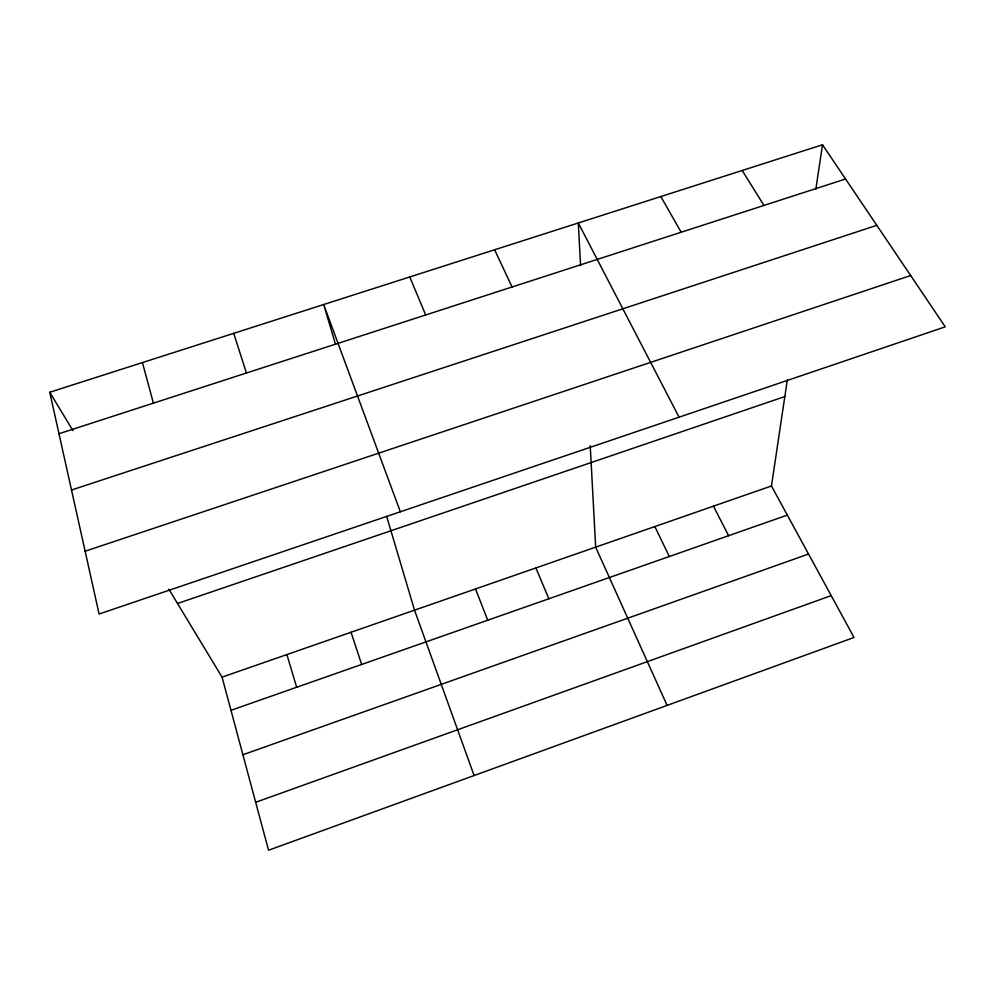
<?xml version="1.0" encoding="UTF-8"?>
<svg xmlns="http://www.w3.org/2000/svg" width="995" height="995" viewBox="0 0 995 995"><rect width="100%" height="100%" fill="white"/><g stroke="black" fill="none" stroke-linecap="round" stroke-linejoin="round"><path stroke-width="1.49" d="M168.814 589.115L222.059 677.135L268.55 850.227L854.021 637.472L771.461 485.983L787.343 379.754M815.863 189.125L822.492 144.773L49.75 392.254L99.102 614.014L945.25 326.833L822.492 144.773M255.678 802.281L831.211 595.619M242.904 754.757L808.549 554.041M230.964 710.318L787.331 515.099M222.059 677.135L771.461 485.983M177.508 603.492L784.831 396.57M85.122 551.218L910.661 275.528M71.503 490.013L876.806 225.33M58.979 433.721L845.576 179M742.208 170.481L763.949 205.443M49.75 392.254L72.946 430.611M660.829 196.55L681.165 232.245M679.063 417.166L578.306 222.979L580.582 265.628M713.44 506.169L728.614 535.708M654.847 526.554L669.299 556.516M494.627 249.782L512.064 287.008M667.098 705.393L595.669 547.15L590.234 445.648M535.895 567.946L548.867 598.779M409.766 276.958L425.686 314.98M475.523 588.953L487.724 620.233M400.338 511.766L323.686 304.52L335.526 344.345M474.093 775.528L414.529 610.171L386.632 516.305M351.048 632.26L361.658 664.461M233.725 333.337L246.424 373.025M286.896 654.586L296.659 687.271M142.422 362.578L153.417 403.149"/></g></svg>
